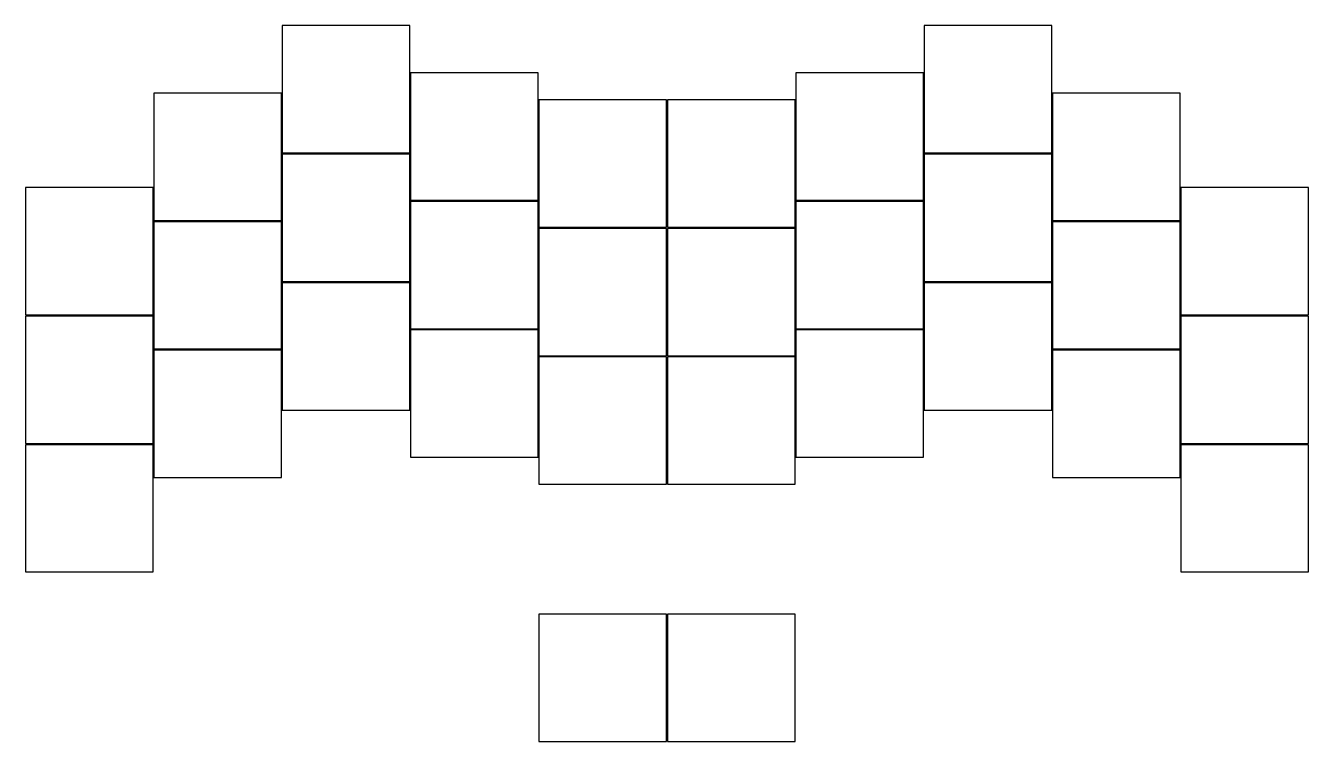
# Model space of a CAD drawing. Header units: millimetres. Extents: x 91 to 280, y -185 to -78.
import ezdxf

# ---------------------------------------------------------------- set-up
doc = ezdxf.new("R2010")
doc.units = ezdxf.units.MM

msp = doc.modelspace()

# ---------------------------------------------------------------- linework, layer by layer
for p, q in [((147.42975, -78.47025), (128.57025, -78.47025)), ((128.57025, -78.47025), (128.57025, -97.32975)), ((147.42975, -97.32975), (147.42975, -78.47025)), ((242.47975, -78.47025), (223.62025, -78.47025)), ((223.62025, -78.47025), (223.62025, -97.32975)), ((242.47975, -97.32975), (242.47975, -78.47025)), ((166.42975, -85.47025), (147.57025, -85.47025)), ((147.57025, -85.47025), (147.57025, -104.32975)), ((166.42975, -104.32975), (166.42975, -85.47025)), ((223.47975, -85.47025), (204.62025, -85.47025)), ((204.62025, -85.47025), (204.62025, -104.32975)), ((223.47975, -104.32975), (223.47975, -85.47025)), ((128.42975, -88.47025), (109.57025, -88.47025)), ((109.57025, -88.47025), (109.57025, -107.32975)), ((128.42975, -107.32975), (128.42975, -88.47025)), ((261.47975, -88.47025), (242.62025, -88.47025)), ((242.62025, -88.47025), (242.62025, -107.32975)), ((261.47975, -107.32975), (261.47975, -88.47025)), ((185.42975, -89.47025), (166.57025, -89.47025)), ((166.57025, -89.47025), (166.57025, -108.32975)), ((185.42975, -108.32975), (185.42975, -89.47025)), ((204.47975, -89.47025), (185.62025, -89.47025)), ((185.62025, -89.47025), (185.62025, -108.32975)), ((204.47975, -108.32975), (204.47975, -89.47025)), ((128.57025, -97.32975), (147.42975, -97.32975)), ((147.42975, -97.52025), (128.57025, -97.52025)), ((128.57025, -97.52025), (128.57025, -116.37975)), ((147.42975, -116.37975), (147.42975, -97.52025)), ((223.62025, -97.32975), (242.47975, -97.32975)), ((242.47975, -97.52025), (223.62025, -97.52025)), ((223.62025, -97.52025), (223.62025, -116.37975)), ((242.47975, -116.37975), (242.47975, -97.52025)), ((109.42975, -102.47025), (90.57025, -102.47025)), ((90.57025, -102.47025), (90.57025, -121.32975)), ((109.42975, -121.32975), (109.42975, -102.47025)), ((280.47975, -102.47025), (261.62025, -102.47025)), ((261.62025, -102.47025), (261.62025, -121.32975)), ((280.47975, -121.32975), (280.47975, -102.47025)), ((147.57025, -104.32975), (166.42975, -104.32975)), ((204.62025, -104.32975), (223.47975, -104.32975)), ((166.42975, -104.52025), (147.57025, -104.52025)), ((147.57025, -104.52025), (147.57025, -123.37975)), ((166.42975, -123.37975), (166.42975, -104.52025)), ((223.47975, -104.52025), (204.62025, -104.52025)), ((204.62025, -104.52025), (204.62025, -123.37975)), ((223.47975, -123.37975), (223.47975, -104.52025)), ((109.57025, -107.32975), (128.42975, -107.32975)), ((128.42975, -107.52025), (109.57025, -107.52025)), ((109.57025, -107.52025), (109.57025, -126.37975)), ((128.42975, -126.37975), (128.42975, -107.52025)), ((242.62025, -107.32975), (261.47975, -107.32975)), ((261.47975, -107.52025), (242.62025, -107.52025)), ((242.62025, -107.52025), (242.62025, -126.37975)), ((261.47975, -126.37975), (261.47975, -107.52025)), ((166.57025, -108.32975), (185.42975, -108.32975)), ((185.42975, -108.52025), (166.57025, -108.52025)), ((166.57025, -108.52025), (166.57025, -127.37975)), ((185.42975, -127.37975), (185.42975, -108.52025)), ((185.62025, -108.32975), (204.47975, -108.32975)), ((204.47975, -108.52025), (185.62025, -108.52025)), ((185.62025, -108.52025), (185.62025, -127.37975)), ((204.47975, -127.37975), (204.47975, -108.52025)), ((128.57025, -116.37975), (147.42975, -116.37975)), ((147.42975, -116.57025), (128.57025, -116.57025)), ((128.57025, -116.57025), (128.57025, -135.42975)), ((147.42975, -135.42975), (147.42975, -116.57025)), ((223.62025, -116.37975), (242.47975, -116.37975)), ((242.47975, -116.57025), (223.62025, -116.57025)), ((223.62025, -116.57025), (223.62025, -135.42975)), ((242.47975, -135.42975), (242.47975, -116.57025)), ((90.57025, -121.32975), (109.42975, -121.32975)), ((109.42975, -121.52025), (90.57025, -121.52025)), ((90.57025, -121.52025), (90.57025, -140.37975)), ((109.42975, -140.37975), (109.42975, -121.52025)), ((261.62025, -121.32975), (280.47975, -121.32975)), ((280.47975, -121.52025), (261.62025, -121.52025)), ((261.62025, -121.52025), (261.62025, -140.37975)), ((280.47975, -140.37975), (280.47975, -121.52025)), ((147.57025, -123.37975), (166.42975, -123.37975)), ((204.62025, -123.37975), (223.47975, -123.37975)), ((166.42975, -123.57025), (147.57025, -123.57025)), ((147.57025, -123.57025), (147.57025, -142.42975)), ((166.42975, -142.42975), (166.42975, -123.57025)), ((223.47975, -123.57025), (204.62025, -123.57025)), ((204.62025, -123.57025), (204.62025, -142.42975)), ((223.47975, -142.42975), (223.47975, -123.57025)), ((109.57025, -126.37975), (128.42975, -126.37975)), ((128.42975, -126.57025), (109.57025, -126.57025)), ((109.57025, -126.57025), (109.57025, -145.42975)), ((128.42975, -145.42975), (128.42975, -126.57025)), ((242.62025, -126.37975), (261.47975, -126.37975)), ((261.47975, -126.57025), (242.62025, -126.57025)), ((242.62025, -126.57025), (242.62025, -145.42975)), ((261.47975, -145.42975), (261.47975, -126.57025)), ((166.57025, -127.37975), (185.42975, -127.37975)), ((185.42975, -127.57025), (166.57025, -127.57025)), ((166.57025, -127.57025), (166.57025, -146.42975)), ((185.42975, -146.42975), (185.42975, -127.57025)), ((185.62025, -127.37975), (204.47975, -127.37975)), ((204.47975, -127.57025), (185.62025, -127.57025)), ((185.62025, -127.57025), (185.62025, -146.42975)), ((204.47975, -146.42975), (204.47975, -127.57025)), ((128.57025, -135.42975), (147.42975, -135.42975)), ((223.62025, -135.42975), (242.47975, -135.42975)), ((90.57025, -140.37975), (109.42975, -140.37975)), ((261.62025, -140.37975), (280.47975, -140.37975)), ((109.42975, -140.57025), (90.57025, -140.57025)), ((90.57025, -140.57025), (90.57025, -159.42975)), ((109.42975, -159.42975), (109.42975, -140.57025)), ((147.57025, -142.42975), (166.42975, -142.42975)), ((204.62025, -142.42975), (223.47975, -142.42975)), ((280.47975, -140.57025), (261.62025, -140.57025)), ((261.62025, -140.57025), (261.62025, -159.42975)), ((280.47975, -159.42975), (280.47975, -140.57025)), ((109.57025, -145.42975), (128.42975, -145.42975)), ((242.62025, -145.42975), (261.47975, -145.42975)), ((166.57025, -146.42975), (185.42975, -146.42975)), ((185.62025, -146.42975), (204.47975, -146.42975)), ((90.57025, -159.42975), (109.42975, -159.42975)), ((261.62025, -159.42975), (280.47975, -159.42975)), ((185.42975, -165.67025), (166.57025, -165.67025)), ((166.57025, -165.67025), (166.57025, -184.52975)), ((185.42975, -184.52975), (185.42975, -165.67025)), ((204.47975, -165.67025), (185.62025, -165.67025)), ((185.62025, -165.67025), (185.62025, -184.52975)), ((204.47975, -184.52975), (204.47975, -165.67025)), ((166.57025, -184.52975), (185.42975, -184.52975)), ((185.62025, -184.52975), (204.47975, -184.52975))]:
    msp.add_line(p, q)

doc.saveas('drawing.dxf')
